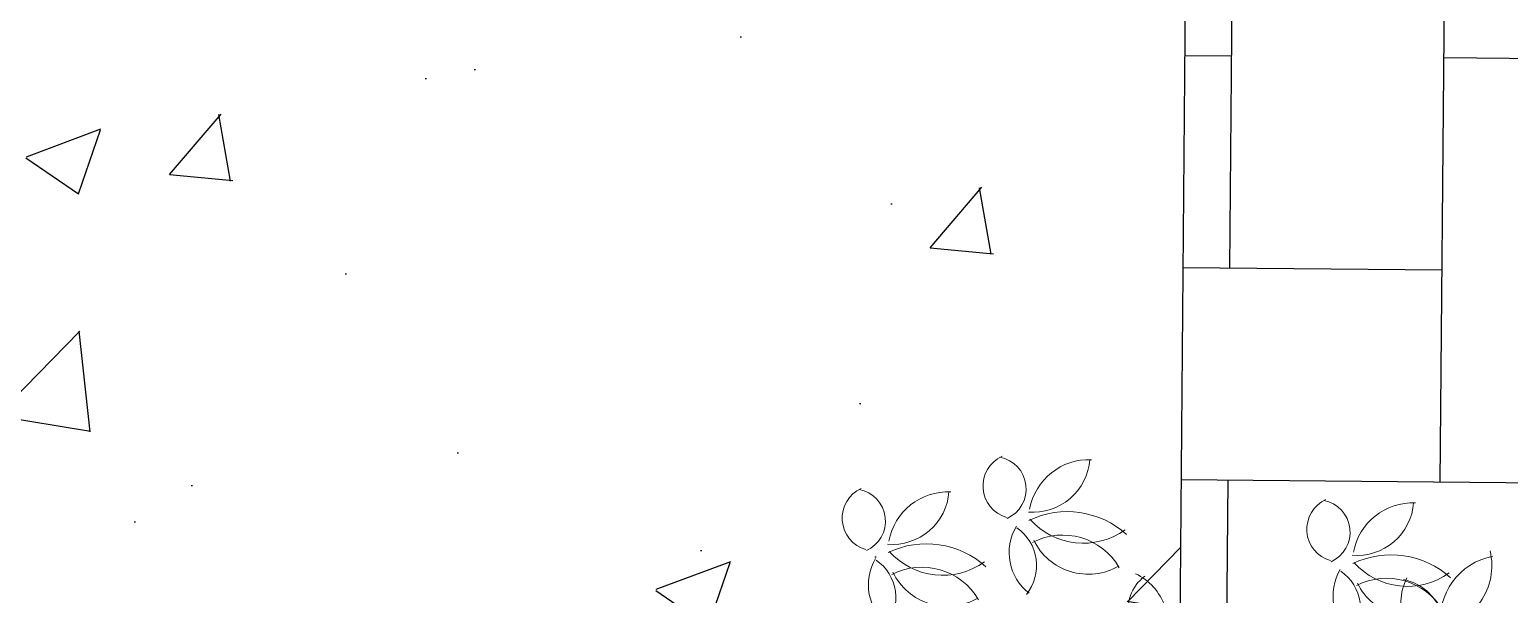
# Model space of a CAD drawing. Header units: millimetres. Extents: x 793 to 3159, y 750 to 2095.
# Drawn here: x 1244.635 to 1248.177, y 985.434 to 986.786 of the extents above; entities that cross this region are included whole.
import ezdxf

# ---------------------------------------------------------------- set-up
doc = ezdxf.new("R2010")
doc.units = ezdxf.units.MM
doc.linetypes.add('CENTER', pattern=[50.8, 31.75, -6.35, 6.35, -6.35])
doc.linetypes.add('CONTINUA', pattern=[0])
doc.layers.add('A-PISOS', color=252, linetype='Continuous')
doc.layers.add('A-VEGETACION', color=65, linetype='Continuous')
doc.layers.add('JUNTA DE CONTROL', color=7, linetype='Continuous', true_color=0xf43e0b)

# ---------------------------------------------------------------- blocks, each defined once
blk = doc.blocks.new('A$C15914C01')
at = {"layer": 'A-PISOS', "linetype": 'CONTINUA', "ltscale": 0.5}
h = blk.add_hatch(dxfattribs=at)
h.set_pattern_fill('AR-CONC', color=250, scale=0.01)
h.set_pattern_definition([(50, (-2174.8441, -711.9263), (1.8218467, -0.1593909), [0.1905, -2.0955]), (355, (-2174.8441, -711.9263), (-0.3524342, 1.9105685), [0.1524, -1.6764058]), (100.451445, (-2174.6923, -711.9396), (1.4694125, 1.7511775), [0.1619001, -1.7809024]), (46.1842, (-2174.844, -711.4183), (2.7107904, -0.4204233), [0.28575, -3.14325]), (96.63556, (-2174.6182, -711.4533), (2.3740413, 2.4742612), [0.2428502, -2.671356]), (351.18415, (-2174.844, -711.4183), (2.3740413, 2.4742612), [0.2285997, -2.5145973]), (21, (-2174.5901, -711.5453), (1.5161439, -1.022652), [0.1905, -2.0955]), (326, (-2174.5901, -711.5453), (0.6180203, 1.8418797), [0.1524, -1.6764]), (71.451445, (-2174.4638, -711.6305), (2.1341642, 0.8192277), [0.1619001, -1.7808994]), (37.5, (-2174.8441, -711.9263), (0.03088603, 0.84555039), [0, -1.65608, 0, -1.7018, 0, -1.68275]), (7.5, (-2174.8441, -711.9263), (0.66819663, 1.00180575), [0, -0.97028, 0, -1.61798, 0, -0.64135]), (327.5, (-2175.4105, -711.9263), (1.35590595, -0.05728744), [0, -0.635, 0, -1.9812, 0, -2.6289]), (317.5, (-2175.6645, -711.9263), (1.4812918, 0.2542649), [0, -0.8255, 0, -1.31572, 0, -1.8669])])
h.paths.add_polyline_path([(63.5483, -5.5046), (58.8168, -5.5046), (58.8168, -10.6086), (67.8168, -10.6086), (67.8203, -6.71), (63.5483, -6.7002)])
h.paths.add_polyline_path([(58.8168, -5.5046), (63.5455, -5.5046), (63.5511, -4.9051), (67.8168, -4.9051), (67.8168, -0.9978), (63.5483, -0.9978), (63.5489, -0.9974), (58.8168, -0.9974)])
h = blk.add_hatch(dxfattribs=at)
h.set_pattern_fill('AR-HBONE', color=250, scale=0.005, angle=45)
h.set_pattern_definition([(90, (-2174.8441, -711.9263), (-0.508, 0.508), [1.524, -0.508]), (180, (-2174.8441, -711.4183), (-0.508, 0.508), [1.524, -0.508])])
h.paths.add_polyline_path([(73.8168, -6.7051), (67.8168, -6.7051), (67.8168, -10.6088), (73.8168, -10.6088)])
h.paths.add_polyline_path([(67.8168, -4.9051), (73.8168, -4.9051), (73.8168, -0.9983), (67.8168, -0.9983)])
at = {"layer": 'A-PISOS', "color": 250, "linetype": 'CONTINUA', "ltscale": 0.5}
blk.add_line((67.8168, -0.998), (67.8168, -4.9051), dxfattribs=at)
blk = doc.blocks.new('XR-CONJUNTO$0$A$C458D45B7')
at = {"lineweight": 0, "extrusion": (2.43104e-07, 5.45806e-06, -1)}
for centre, major_axis, start_param, end_param in [((-0.369, 2.486), (0.0578, 0.0526, 0), 2.569534, 5.006064), ((-0.4208, 2.4779), (0.0521, -0.0572, 0), 4.051015, 6.582941), ((-0.3287, 2.5601), (0.0917, -0.1007, 0), -0.777492, 0.800951), ((-0.1915, 2.4072), (0.0977, -0.1073, 0), 2.477681, 3.902549), ((-0.7044, 2.4029), (0.0578, 0.0526, 0), 2.569534, 5.006064), ((-0.7561, 2.3949), (0.0521, -0.0572, 0), 4.051015, 6.582941), ((-0.6641, 2.477), (0.0917, -0.1007, 0), -0.777492, 0.800951), ((-0.5269, 2.3242), (0.0977, -0.1073, 0), 2.477681, 3.902549), ((0.4079, 2.3965), (0.0578, 0.0526, 0), 2.569534, 5.006064), ((0.3562, 2.3885), (0.0521, -0.0572, 0), 4.051015, 6.582941), ((0.4482, 2.4707), (0.0917, -0.1007, 0), -0.777492, 0.800951), ((0.5854, 2.3178), (0.0977, -0.1073, 0), 2.477681, 3.902549), ((-0.2404, 2.2159), (0.156, 0.1421, 0), 4.983233, 6.17178), ((-0.2586, 2.3287), (0.0909, 0.0828, 0), 2.943806, 4.400315), ((-0.4252, 2.2943), (0.0813, 0.074, 0), 6.042078, 7.680112), ((-0.2073, 2.5236), (0.1269, 0.1155, 0), 1.666781, 3.133707), ((-0.2514, 2.214), (0.1055, -0.1158, 0), 3.38331, 4.908592), ((-0.5757, 2.1328), (0.156, 0.1421, 0), 4.983233, 6.17178), ((-0.1941, 2.4226), (0.0974, -0.107, 0), 0.190237, 1.841773), ((0.5366, 2.1264), (0.156, 0.1421, 0), 4.983233, 6.17178), ((0.624, 2.313), (0.1011, -0.1111, 0), -1.092047, 0.621305), ((0.8079, 2.1864), (0.1148, 0.1046, 0), 3.735925, 5.247194), ((-0.594, 2.2456), (0.0909, 0.0828, 0), 2.943806, 4.400315), ((-0.7605, 2.2112), (0.0813, 0.074, 0), 6.042078, 7.680112), ((-0.5426, 2.4406), (0.1269, 0.1155, 0), 1.666781, 3.133707), ((-0.5868, 2.131), (0.1055, -0.1158, 0), 3.38331, 4.908592), ((0.5697, 2.4342), (0.1269, 0.1155, 0), 1.666781, 3.133707), ((0.5255, 2.1246), (0.1055, -0.1158, 0), 3.38331, 4.908592), ((-0.5295, 2.3395), (0.0974, -0.107, 0), 0.190237, 1.841773), ((0.0042, 2.1974), (0.0729, 0.0664, 0), 2.435719, 4.793581), ((-0.1299, 2.1619), (0.0875, -0.0961, 0), 4.288332, 5.954002), ((0.5183, 2.2392), (0.0909, 0.0828, 0), 2.943806, 4.400315), ((0.3518, 2.2048), (0.0813, 0.074, 0), 6.042078, 7.680112), ((0.5828, 2.3331), (0.0974, -0.107, 0), 0.190237, 1.841773), ((0.688, 2.225), (0.0962, 0.0876, 0), 2.57333, 4.340108), ((0.5415, 2.16), (0.0814, -0.0894, 0), 4.063505, 5.902251)]:
    blk.add_ellipse(centre, major_axis=major_axis, ratio=1, start_param=start_param, end_param=end_param, dxfattribs=at)

msp = doc.modelspace()

# ---------------------------------------------------------------- block references
at = {"layer": 'A-VEGETACION', "linetype": 'CONTINUA', "ltscale": 0.5, "rotation": 358.9643485424647}
msp.add_blockref('XR-CONJUNTO$0$A$C458D45B7', (1247.3188, 983.20123, -8.82974), dxfattribs=at)
at = {"layer": 'JUNTA DE CONTROL', "linetype": 'CENTER', "ltscale": 0.05, "rotation": 359.5035917933524}
msp.add_blockref('A$C15914C01', (1179.60612, 989.70753, 293.72089), dxfattribs=at)

doc.saveas('drawing.dxf')
